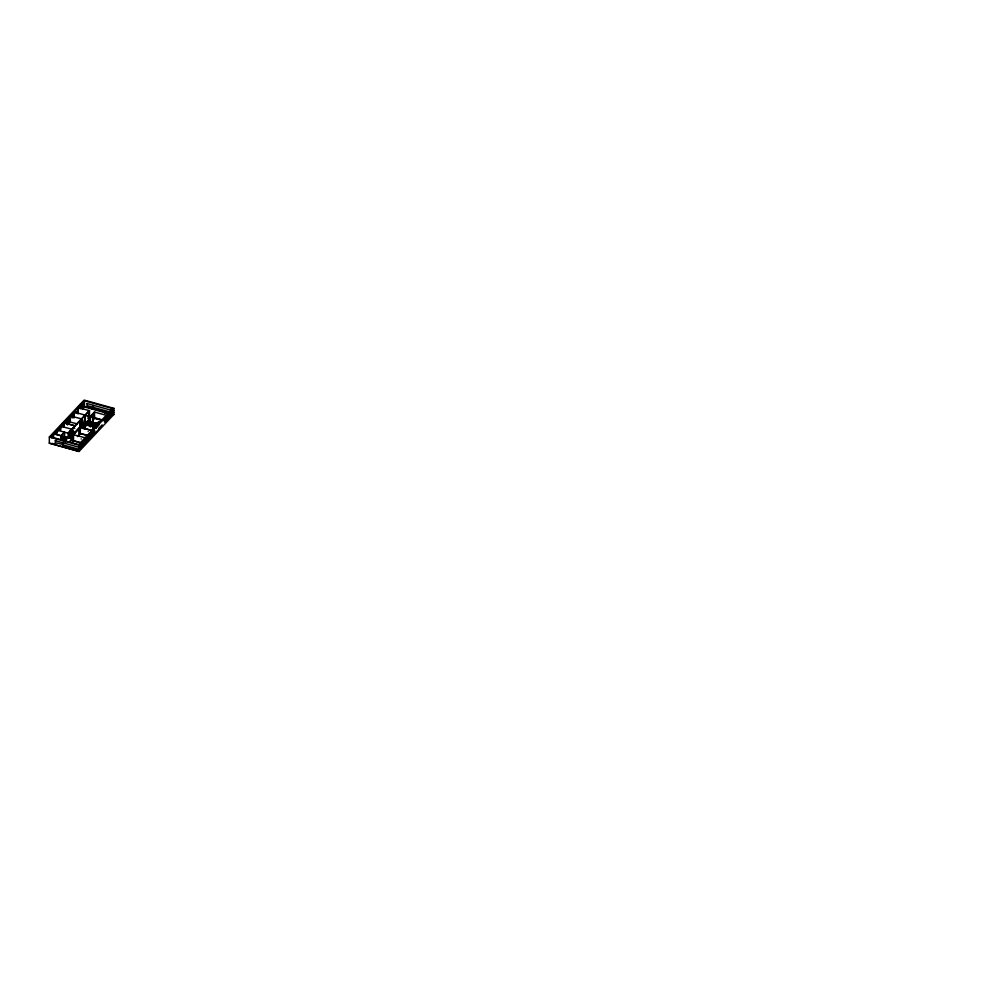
<?xml version="1.0" encoding="UTF-8"?>
<svg xmlns="http://www.w3.org/2000/svg" width="986" height="986" viewBox="0 0 986 986"><rect width="100%" height="100%" fill="white"/><g stroke="black" fill="none" stroke-linecap="round" stroke-linejoin="round"><path stroke-width="1.48" d="M113.834 414.564L113.883 408.34L84.13 400.082L49.349 436.983L49.3 443.207L79.053 451.465L113.834 414.49M62.968 444.353L55.191 442.714L55.586 440.261M56.991 429.958L56.954 434.05M60.627 426.1L60.479 430.315L60.503 426.223L71.756 429.181L71.436 435.676L72.705 434.296L72.73 430.179L72.705 434.296M61.009 440.323L61.046 435.713L64.386 432.164M61.243 440.385L61.28 435.775L64.62 432.225L64.583 436.835M62.586 444.772L62.993 442.307M63.203 442.887L79.09 447.287L94.73 430.685L94.718 432.743L79.065 449.333L63.19 444.932L63.585 442.48M63.597 441.198L63.634 436.576L53.417 433.741L53.38 437.846L53.527 433.618L61.046 435.713M63.831 441.26L63.868 436.65L72.151 438.943L69.266 441.999L60.984 439.694L63.868 436.65M64.164 441.518L64.3 438.659L65.803 439.078L65.791 441.814M65.668 441.938L65.803 439.078M68.207 437.846L68.12 433.039L89.171 410.706M70.191 437.266L70.228 431.116L75.182 432.497M70.339 415.784L70.302 421.934L67.455 424.954M72.73 430.179L71.941 431.03L71.83 437.883L72.163 431.092L72.964 430.241M72.459 443.49L72.496 438.881L61.28 435.775M94.902 427.357L83.157 424.029L73.198 434.604L73.149 440.754L81.345 443.034M73.888 416.092L73.913 412L90.244 416.523L94.471 412.025L106.278 415.303M73.987 418.027L74.036 411.877M76.415 413.405L76.427 411.359L74.825 413.072M77.993 413.775L78.042 407.625L89.516 410.657L89.479 416.807M78.104 413.652L78.153 407.501M79.126 430.34L79.324 434.506L79.361 430.401L80.137 429.576L79.361 430.401M113.883 408.34L79.102 445.241L79.053 451.465L49.3 443.133M80.679 422.057L79.891 422.895L79.866 427L79.656 422.834C82.368 418.508 79.595 433.359 80.458 421.983M80.137 429.576L80.112 433.68L79.903 429.514M81.32 425.151L81.481 418.865L70.228 415.907L70.191 422.057L77.265 423.869M81.542 420.837L81.739 425.015L81.776 420.899L82.565 420.061L81.776 420.899M82.331 419.999L82.541 424.165L85.129 421.416L85.289 415.143M82.541 424.165L82.565 420.061M83.305 428.762L83.342 424.153L73.543 434.543L73.494 440.693L81.505 442.911M82.639 408.845L84.451 406.922L84.5 400.772L112.626 408.574L102.039 419.789L90.466 416.585L90.429 422.735M84.636 429.23L84.673 424.448L87.853 421.059L98.156 423.918L101.718 420.135L92.783 417.657L92.733 423.807M84.833 429.181L84.87 424.572M84.956 429.046L84.993 424.436L87.976 421.269M88.346 422.316L85.129 421.416L85.055 415.081M86.46 425.927L86.485 422.858L94.188 425.139M87.84 424.14L87.853 421.059M88.247 416.745L88.839 413.085M89.997 422.612L90.022 418.508L88.493 418.076L88.457 422.193L85.24 421.293M89.036 417.263L89.073 413.159M89.874 422.735L90.022 418.508M90.194 422.674L90.244 416.523M90.367 427.012L90.392 423.943L91.883 422.353L87.717 421.207M92.783 429.686L92.807 426.605M92.857 425.705L92.992 417.435L85.166 415.266M93.202 418.113L93.226 415.377C96.073 411.556 93.35 427.431 94.594 412.21L90.466 416.585M93.436 418.175L94.262 414.588M94.027 414.527L94.003 418.643L94.471 412.025M94.989 423.364L99.413 422.439L99.413 421.725L97.121 423.992M95.765 426.519L95.79 423.438L92.869 422.637L91.378 424.214L94.299 425.028M95.962 428.084L98.748 425.126L97.934 424.387L95.137 427.862L95.962 428.084L96.061 423.512L98.846 424.288M96.492 424.535L98.156 422.094M97.133 423.635L99.413 422.082L96.492 424.177M97.762 423.45L97.762 424.177L96.492 423.82M98.773 422.624L98.785 421.909M113.871 410.386L104.652 420.159L104.639 422.205L113.846 412.431M84.5 400.772L50.532 436.798L60.762 439.633L63.634 436.576M51.494 437.809L53.515 435.676M55.179 433.902L60.614 428.146M61.65 427.049L63.843 424.719M64.756 423.758L70.326 417.83M71.226 416.881L74.012 413.923M78.929 408.709L83.477 403.89L83.465 405.936L80.729 408.833M66.555 423.869L70.314 419.888M72.101 417.99L73.999 415.969M81.974 408.549L84.081 406.232M89.516 410.657L68.244 433.236L56.868 430.081M64.3 438.659L65.692 439.201M70.869 432.46L71.67 431.621M79.632 426.938L85.006 421.232M88.013 418.052L88.814 417.201M74.874 432.299L79.866 427M80.655 426.162L81.739 425.015M88.493 418.076L89.899 418.631M72.496 438.881L69.501 442.061L78.658 444.6L98.021 424.054M77.389 436.576L80.495 433.273M92.635 426.605L94.003 426.987M95.79 423.438L93.732 425.619L96.061 423.512M98.76 424.621L95.962 427.579L95.137 427.357M82.836 446.264L90.86 437.772M94.989 433.372L101.669 426.285M113.427 410.842L93.51 405.32L93.497 407.378L109.656 411.852M85.499 406.626L108.164 412.986M84.451 406.922L108.14 413.491M103.826 419.925L104.652 420.159M94.434 418.175L103.283 420.628M87.717 421.872L86.46 423.524M90.392 423.943L86.238 422.784L85.893 425.163M84.993 424.436L95.038 427.221M83.144 426.063L84.66 426.482M74.998 425.755L63.856 422.674L63.708 426.889L63.733 422.797L74.874 425.878M91.981 430.463L80.408 427.258L80.248 433.532L88.925 435.935M80.285 427.382L91.858 430.586M80.359 433.409L87.594 435.418M75.072 432.62L70.117 431.239L70.068 437.39L73.432 438.326M73.58 434.086L71.867 433.766L73.457 434.21M73.198 434.604L85.116 437.759M64.571 438.376L66.986 439.041M49.349 436.983L79.102 445.241M55.204 440.668L62.599 442.714M51.95 443.355L56.338 444.575M62.328 446.239L67.849 447.767M69.464 448.211L78.621 450.75M98.144 422.809L93.732 423.364M86.99 403.52L86.978 405.566L92.943 407.218L92.955 405.172L86.99 403.52M99.327 427.85L99.315 428.947L102.1 426.001L102.1 424.904L99.327 427.85M68.527 434.986L68.638 434.912M74.677 428.466L74.788 428.392M81.616 421.108L81.715 421.034M92.29 409.412L92.339 409.375M81.123 438.992L81.222 438.918M88.148 431.523L88.185 431.486M104.701 412.838L105.342 412.937L104.701 412.838"/></g></svg>
